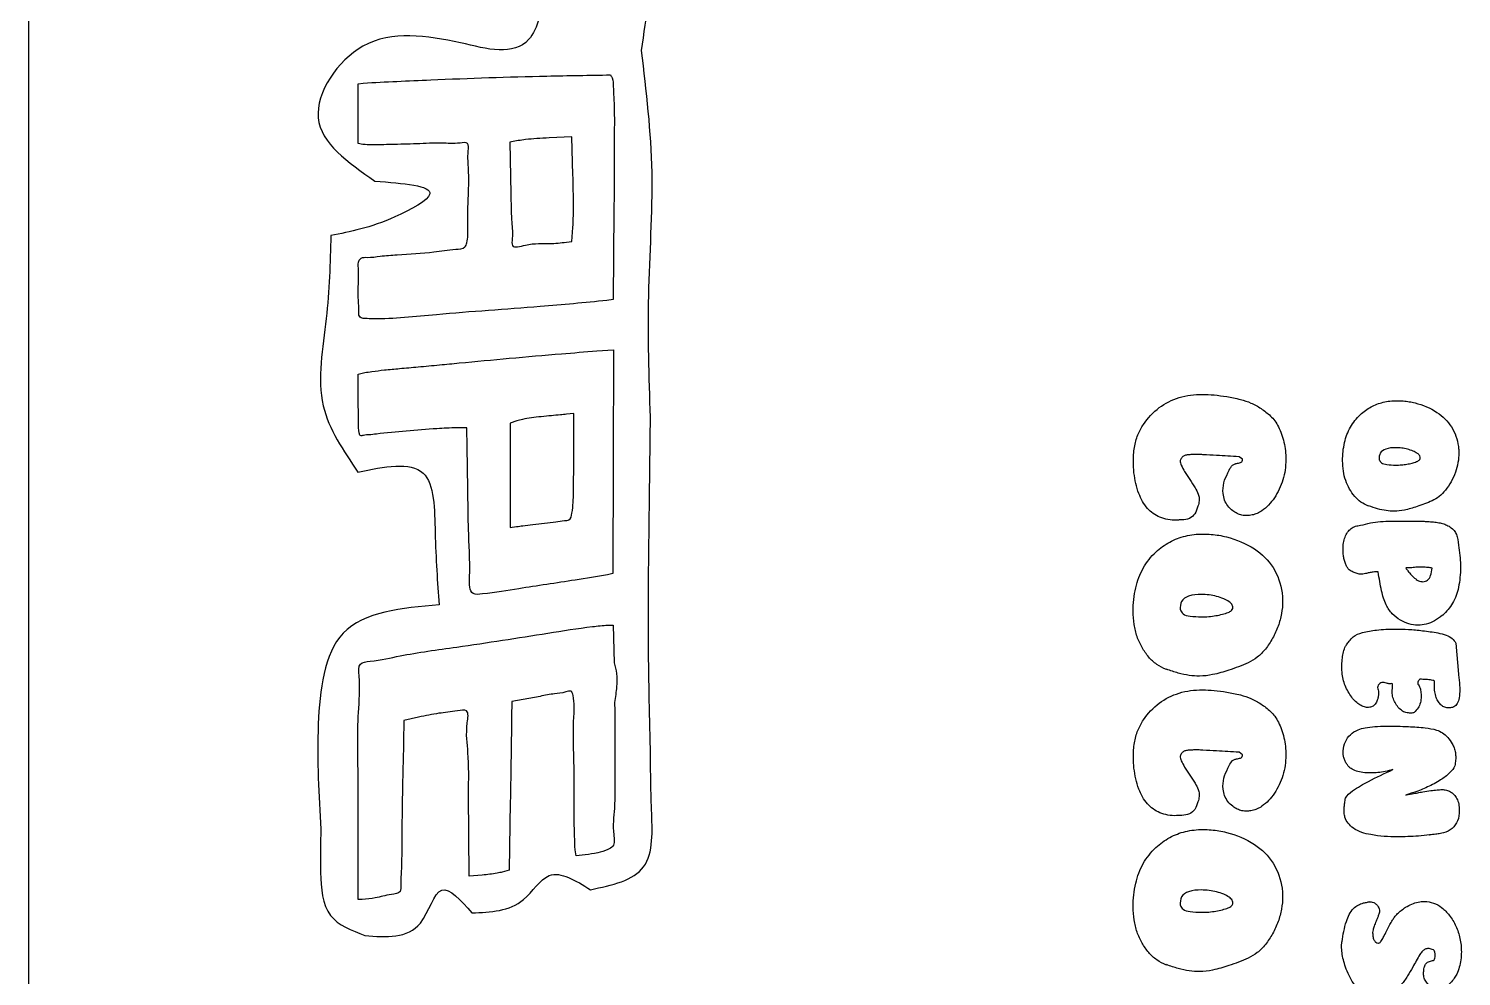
# Model space of a CAD drawing. Extents: x 9 to 137, y 10 to 46.
# Drawn here: x 53.88 to 65.9, y 19.19 to 27.14 of the extents above; entities that cross this region are included whole.
import ezdxf

# ---------------------------------------------------------------- set-up
doc = ezdxf.new("R2010")
doc.units = 0
doc.layers.add('Layer_1', color=7, linetype='CONTINUOUS')

msp = doc.modelspace()

# ---------------------------------------------------------------- linework, layer by layer
at = {"layer": 'Layer_1', "color": 1}
for p, q in [((53.88067, 45.61675), (53.88067, 10.29953)), ((58.76341, 26.75144), (58.7632, 26.75089)), ((56.64678, 26.67524), (56.68808, 26.68324)), ((56.64678, 26.42566), (56.64678, 26.67524)), ((56.64678, 26.17605), (56.64678, 26.42566)), ((58.43712, 26.23206), (58.2485, 26.22306)), ((58.44765, 25.90863), (58.43712, 26.23206)), ((56.68448, 26.16705), (56.64678, 26.17605)), ((57.98908, 26.19986), (57.91728, 26.18586)), ((57.91728, 26.18586), (57.92758, 25.75385)), ((58.7916, 25.60937), (58.7846, 24.86523)), ((58.43765, 25.35464), (58.44765, 25.46989)), ((58.39265, 25.34764), (58.43765, 25.35464)), ((58.7846, 24.86523), (58.7324, 24.85823)), ((58.64774, 24.43458), (58.78903, 24.44353)), ((58.78903, 24.44353), (58.78603, 23.50561)), ((56.64627, 24.24033), (56.70057, 24.25323)), ((56.64627, 23.98244), (56.64627, 24.24033)), ((57.97564, 23.84794), (57.92034, 23.82774)), ((57.92034, 23.82774), (57.92034, 23.39057)), ((58.45572, 23.90974), (58.39422, 23.90374)), ((58.45571, 23.57578), (58.45572, 23.90974)), ((57.55836, 23.79067), (57.47206, 23.79067)), ((57.56036, 23.62843), (57.55836, 23.79067)), ((58.78603, 23.50561), (58.78203, 22.56716)), ((64.065542, 23.526273), (64.036942, 23.546413)), ((65.212429, 23.522274), (65.213665, 23.522274)), ((65.212431, 23.522274), (65.212429, 23.522274)), ((57.92034, 23.39057), (57.92034, 22.95337)), ((65.123429, 23.133772), (65.122193, 23.132205)), ((65.123373, 23.135341), (65.123429, 23.133772)), ((57.92034, 22.95337), (57.97464, 22.96137)), ((63.557071, 23.01674), (63.555481, 23.01674)), ((63.557003, 23.016747), (63.557071, 23.01674)), ((65.311236, 23.006175), (65.575741, 23.006175)), ((58.78203, 22.56716), (58.73863, 22.55716)), ((65.523891, 22.518979), (65.522657, 22.51741)), ((63.542749, 22.262079), (63.542761, 22.262086)), ((63.542761, 22.262086), (63.54435, 22.262086)), ((58.74089, 22.13517), (58.74046, 22.13515)), ((58.74046, 22.13515), (58.78546, 22.13515)), ((58.78546, 22.13515), (58.79446, 21.81839)), ((65.746374, 22.215067), (65.745138, 22.216633)), ((65.746317, 22.216646), (65.746374, 22.215067)), ((65.856376, 21.983613), (65.877397, 21.722)), ((63.428363, 21.762634), (63.426773, 21.76062)), ((63.42842, 21.764639), (63.428363, 21.762634)), ((58.17159, 21.53638), (57.93543, 21.49348)), ((57.93543, 21.49348), (57.93343, 21.36069)), ((65.506683, 21.400844), (65.506591, 21.400843)), ((57.03005, 21.33363), (57.02205, 20.97604)), ((57.15304, 21.36153), (57.03005, 21.33363)), ((64.065542, 21.04679), (64.036942, 21.066931)), ((56.64695, 19.83041), (56.64695, 20.80813)), ((57.57608, 20.02673), (57.57108, 20.71557)), ((57.92203, 20.65222), (57.91303, 20.07653)), ((63.557071, 20.537257), (63.555481, 20.537257)), ((63.557003, 20.537265), (63.557071, 20.537257)), ((65.635135, 20.373215), (65.636371, 20.373215)), ((65.635222, 20.373207), (65.635135, 20.373215)), ((58.47484, 20.19804), (58.46584, 20.24914)), ((58.55084, 20.20604), (58.47484, 20.19804)), ((57.91303, 20.07653), (57.85513, 20.06153)), ((57.68667, 20.03673), (57.57608, 20.02673)), ((56.67945, 19.83041), (56.64695, 19.83041)), ((63.542749, 19.782596), (63.542761, 19.782603)), ((63.542761, 19.782603), (63.54435, 19.782603)), ((64.899656, 19.475143), (64.900892, 19.478272)), ((65.160506, 19.526844), (65.159274, 19.525274)), ((65.159274, 19.525274), (65.159274, 19.523707)), ((63.428363, 19.283151), (63.426773, 19.281137)), ((63.42842, 19.285157), (63.428363, 19.283151))]:
    msp.add_line(p, q, dxfattribs=at)
for points, knots in [([(59.02363, 26.95556), (59.064813, 27.237848), (59.14787, 27.807151), (59.062094, 28.656997), (59.086572, 29.221676), (59.09853, 29.49752)], [0, 0, 0, 0, 0.852578, 1.719436, 2.547303, 2.547303, 2.547303, 2.547303]), ([(57.63354, 27.52762), (57.862994, 27.540122), (58.252194, 27.561327), (58.096064, 26.871788), (57.728036, 26.965115), (57.50486, 27.02171)], [0, 0, 0, 0, 0.532778, 0.903699, 1.475185, 1.475185, 1.475185, 1.475185]), ([(57.50486, 27.02171), (57.218484, 27.076749), (56.684549, 27.179368), (56.104899, 26.334038), (56.558836, 26.01803), (56.78656, 25.8595)], [0, 0, 0, 0, 0.819773, 1.528428, 2.241817, 2.241817, 2.241817, 2.241817]), ([(59.09853, 23.87822), (59.087026, 24.219059), (59.063918, 24.9037), (59.145177, 25.931551), (59.064086, 26.614727), (59.02363, 26.95556)], [0, 0, 0, 0, 1.022786, 2.054461, 3.081587, 3.081587, 3.081587, 3.081587]), ([(56.68808, 26.68324), (56.876806, 26.69242), (57.390284, 26.717395), (58.082153, 26.740483), (58.585329, 26.748576), (58.76341, 26.75144)], [0, 0, 0, 0, 0.566847, 1.542253, 2.076563, 2.076563, 2.076563, 2.076563]), ([(58.7632, 26.75089), (58.768238, 26.742617), (58.786191, 26.713138), (58.785832, 26.630829), (58.795694, 26.493551), (58.794715, 26.278051), (58.794988, 25.975702), (58.792834, 25.742782), (58.7916, 25.60937)], [0, 0, 0, 0, 0.028764, 0.102491, 0.23729, 0.447264, 0.745687, 1.145785, 1.145785, 1.145785, 1.145785]), ([(58.2485, 26.22306), (58.213648, 26.221025), (58.147686, 26.217173), (58.06106, 26.210235), (58.009644, 26.202824), (57.98908, 26.19986)], [0, 0, 0, 0, 0.104744, 0.198239, 0.260558, 0.260558, 0.260558, 0.260558]), ([(58.7324, 24.85823), (58.545951, 24.840192), (58.069527, 24.794099), (57.416265, 24.755302), (56.923956, 24.699511), (56.714787, 24.70616), (56.673674, 24.707975), (56.647303, 24.73063), (56.654268, 24.786163), (56.645315, 24.866325), (56.645519, 24.988916), (56.652345, 25.097874), (56.643033, 25.18468), (56.67694, 25.223332), (56.74383, 25.216551), (56.840324, 25.23374), (57.027745, 25.24427), (57.24412, 25.25726), (57.421127, 25.288333), (57.538528, 25.290094), (57.569956, 25.370834), (57.561762, 25.517294), (57.57026, 25.720327), (57.576397, 25.944306), (57.561392, 26.071118), (57.579043, 26.191958), (57.459522, 26.171072), (57.333519, 26.183687), (57.133758, 26.171422), (56.940187, 26.167692), (56.789016, 26.163325), (56.709695, 26.166151), (56.68448, 26.16705)], [0, 0, 0, 0, 0.561649, 1.435157, 1.969286, 2.034046, 2.069466, 2.088484, 2.130729, 2.220816, 2.339434, 2.49165, 2.558721, 2.583623, 2.634431, 2.742735, 2.885153, 3.194823, 3.379035, 3.458456, 3.497486, 3.619483, 3.899944, 4.112906, 4.267764, 4.33117, 4.394343, 4.547602, 4.758206, 4.972359, 5.134802, 5.210507, 5.210507, 5.210507, 5.210507]), ([(56.78656, 25.8595), (57.024377, 25.841506), (57.438477, 25.810173), (56.846578, 25.485974), (56.580019, 25.435036), (56.41604, 25.4037)], [0, 0, 0, 0, 0.473031, 0.823667, 1.384174, 1.384174, 1.384174, 1.384174]), ([(58.44765, 25.46989), (58.449228, 25.503989), (58.453235, 25.590578), (58.452009, 25.736922), (58.449163, 25.849035), (58.44765, 25.90863)], [0, 0, 0, 0, 0.102394, 0.260009, 0.438863, 0.438863, 0.438863, 0.438863]), ([(57.92758, 25.75385), (57.92797, 25.679442), (57.928641, 25.551714), (57.945152, 25.420538), (57.926305, 25.286816), (58.101505, 25.345125), (58.228254, 25.32929), (58.345578, 25.342386), (58.39265, 25.34764)], [0, 0, 0, 0, 0.218269, 0.374682, 0.435306, 0.543631, 0.750114, 0.888467, 0.888467, 0.888467, 0.888467]), ([(56.41604, 25.4037), (56.410068, 25.173309), (56.397827, 24.70114), (56.255715, 23.986991), (56.521363, 23.598203), (56.64393, 23.41882)], [0, 0, 0, 0, 0.698007, 1.430512, 2.058001, 2.058001, 2.058001, 2.058001]), ([(56.70057, 24.25323), (56.720571, 24.256506), (56.775433, 24.265492), (56.873273, 24.275935), (57.002985, 24.288419), (57.15753, 24.301811), (57.324092, 24.317394), (57.578766, 24.342215), (57.919673, 24.374235), (58.304446, 24.408512), (58.549205, 24.427098), (58.64774, 24.43458)], [0, 0, 0, 0, 0.060795, 0.166756, 0.29506, 0.451769, 0.632109, 0.796931, 1.219408, 1.659336, 1.955791, 1.955791, 1.955791, 1.955791]), ([(63.555481, 23.01674), (63.553486, 23.016744), (63.549017, 23.016752), (63.541603, 23.016673), (63.532969, 23.017052), (63.52444, 23.015596), (63.517022, 23.014938), (63.466043, 23.01303), (63.372573, 23.028419), (63.256374, 23.110679), (63.199274, 23.220346), (63.168994, 23.323597), (63.153512, 23.413577), (63.148171, 23.51499), (63.155583, 23.622227), (63.182785, 23.729082), (63.247028, 23.847648), (63.359113, 23.966048), (63.534309, 24.055533), (63.696689, 24.073553), (63.830943, 24.066505), (63.937105, 24.051606), (64.041019, 24.031652), (64.138961, 24.000691), (64.223845, 23.952552), (64.290672, 23.90142), (64.338998, 23.848439), (64.369472, 23.796919), (64.394651, 23.736327), (64.414744, 23.668971), (64.426817, 23.596606), (64.431057, 23.518324), (64.425495, 23.436074), (64.406949, 23.352425), (64.375525, 23.274419), (64.336498, 23.202497), (64.287, 23.14114), (64.237311, 23.097546), (64.189961, 23.070478), (64.14778, 23.056939), (64.104452, 23.051575), (64.061287, 23.054774), (64.020373, 23.068731), (63.979647, 23.094902), (63.941506, 23.131892), (63.913068, 23.182321), (63.899217, 23.248983), (63.904123, 23.330907), (63.943269, 23.41121), (63.974134, 23.480256), (64.012015, 23.490387), (64.024758, 23.492968), (64.040153, 23.495485), (64.055853, 23.49945), (64.065401, 23.511596), (64.065493, 23.52112), (64.065542, 23.526273)], [0, 0, 0, 0, 0.005987, 0.013405, 0.022255, 0.031819, 0.039262, 0.044591, 0.184873, 0.313523, 0.456916, 0.545932, 0.636527, 0.729979, 0.85006, 0.957833, 1.057841, 1.251817, 1.437155, 1.636038, 1.733611, 1.840477, 1.95727, 2.050931, 2.147044, 2.248503, 2.302133, 2.361113, 2.427007, 2.498641, 2.571496, 2.646568, 2.733387, 2.818013, 2.902416, 2.984954, 3.062572, 3.137744, 3.181823, 3.225265, 3.26973, 3.312077, 3.354011, 3.397941, 3.456392, 3.511761, 3.568654, 3.659266, 3.748947, 3.846206, 3.852832, 3.865822, 3.885195, 3.90006, 3.912887, 3.928003, 3.928003, 3.928003, 3.928003]), ([(57.47206, 23.79067), (57.416732, 23.78815), (57.275468, 23.781714), (57.050535, 23.761691), (56.862815, 23.746337), (56.741476, 23.729949), (56.699572, 23.730326), (56.661478, 23.718095), (56.646755, 23.768846), (56.648982, 23.849118), (56.647349, 23.92938), (56.64627, 23.98244)], [0, 0, 0, 0, 0.166205, 0.424361, 0.675554, 0.736558, 0.784853, 0.810025, 0.835035, 0.914922, 1.07075, 1.07075, 1.07075, 1.07075]), ([(65.122193, 23.132205), (65.100856, 23.142575), (65.05803, 23.16339), (65.004375, 23.213834), (64.961501, 23.275996), (64.929052, 23.34791), (64.909686, 23.428112), (64.902767, 23.535582), (64.914959, 23.662476), (64.964541, 23.79758), (65.04525, 23.898877), (65.141376, 23.969105), (65.247183, 24.009544), (65.340408, 24.01895), (65.413814, 24.015947), (65.465158, 24.009899), (65.563062, 23.988138), (65.696221, 23.935441), (65.83133, 23.804905), (65.871134, 23.685558), (65.879598, 23.616256), (65.880791, 23.598473), (65.881621, 23.558729), (65.876153, 23.496837), (65.85385, 23.414724), (65.817643, 23.337146), (65.772762, 23.267765), (65.719218, 23.211867), (65.637453, 23.165451), (65.53841, 23.130622), (65.432614, 23.098668), (65.344931, 23.087202), (65.269376, 23.093882), (65.197142, 23.109122), (65.14874, 23.126325), (65.123373, 23.135341)], [0, 0, 0, 0, 0.07083, 0.142168, 0.217823, 0.296303, 0.377495, 0.463896, 0.618473, 0.756603, 0.889496, 1.000744, 1.110169, 1.225177, 1.27905, 1.330519, 1.379973, 1.579928, 1.751611, 1.926193, 1.943372, 1.961169, 1.979623, 2.062622, 2.146454, 2.233614, 2.318392, 2.393637, 2.463077, 2.598113, 2.707961, 2.794346, 2.86128, 2.93455, 3.015233, 3.015233, 3.015233, 3.015233]), ([(58.39422, 23.90374), (58.377046, 23.902117), (58.334506, 23.898096), (58.263912, 23.890881), (58.182414, 23.883472), (58.101559, 23.873671), (58.03228, 23.863079), (57.991816, 23.852264), (57.97564, 23.84794)], [0, 0, 0, 0, 0.051751, 0.128189, 0.212889, 0.297213, 0.37259, 0.422796, 0.422796, 0.422796, 0.422796]), ([(59.09753, 21.09597), (59.090111, 21.406001), (59.075365, 22.022153), (59.086897, 22.949691), (59.094631, 23.567031), (59.09853, 23.87822)], [0, 0, 0, 0, 0.930279, 1.848826, 2.78249, 2.78249, 2.78249, 2.78249]), ([(58.73863, 22.55716), (58.648217, 22.542126), (58.401292, 22.501067), (58.04059, 22.448542), (57.779374, 22.404642), (57.575847, 22.383166), (57.58749, 22.657401), (57.56911, 22.890683), (57.567164, 23.215168), (57.562756, 23.442976), (57.561024, 23.577035), (57.56036, 23.62843)], [0, 0, 0, 0, 0.276096, 0.754043, 1.061962, 1.141103, 1.277847, 1.683882, 1.971632, 2.219334, 2.373338, 2.373338, 2.373338, 2.373338]), ([(57.97464, 22.96137), (57.992014, 22.963583), (58.037514, 22.969379), (58.115978, 22.978713), (58.208112, 22.989935), (58.298333, 22.998979), (58.363282, 23.012081), (58.427444, 23.011512), (58.449641, 23.11932), (58.453191, 23.292411), (58.454715, 23.463836), (58.45571, 23.57578)], [0, 0, 0, 0, 0.052549, 0.13762, 0.23684, 0.33198, 0.406221, 0.44333, 0.504555, 0.67913, 1.007686, 1.007686, 1.007686, 1.007686]), ([(64.036942, 23.546413), (63.974268, 23.550275), (63.873285, 23.556496), (63.758341, 23.56241), (63.695928, 23.567071), (63.661699, 23.566235), (63.63146, 23.564749), (63.60252, 23.563416), (63.574733, 23.557652), (63.554107, 23.539638), (63.536711, 23.511023), (63.555489, 23.468537), (63.581279, 23.416296), (63.624291, 23.355011), (63.66488, 23.293656), (63.693199, 23.24172), (63.704778, 23.203273), (63.702186, 23.175998), (63.698701, 23.153707), (63.687727, 23.116944), (63.672305, 23.067717), (63.620626, 23.022506), (63.5788, 23.01872), (63.557003, 23.016747)], [0, 0, 0, 0, 0.188362, 0.303495, 0.345398, 0.375942, 0.406166, 0.436097, 0.463361, 0.488733, 0.516916, 0.556393, 0.61591, 0.696908, 0.778376, 0.837055, 0.874366, 0.896107, 0.918571, 0.94201, 1.01127, 1.070353, 1.134651, 1.134651, 1.134651, 1.134651]), ([(65.213665, 23.522274), (65.218884, 23.512881), (65.232214, 23.488887), (65.287297, 23.479609), (65.34229, 23.475833), (65.399068, 23.478043), (65.445299, 23.483679), (65.487412, 23.492876), (65.521465, 23.503863), (65.54613, 23.514692), (65.55928, 23.533153), (65.553951, 23.557585), (65.530263, 23.578569), (65.494805, 23.596239), (65.450566, 23.611203), (65.401075, 23.620672), (65.339475, 23.623703), (65.275887, 23.620475), (65.213285, 23.582569), (65.212716, 23.542361), (65.212431, 23.522274)], [0, 0, 0, 0, 0.030993, 0.079166, 0.152815, 0.201746, 0.248245, 0.29268, 0.33056, 0.356095, 0.371827, 0.394354, 0.423116, 0.464243, 0.512844, 0.562766, 0.61491, 0.697379, 0.75402, 0.810565, 0.810565, 0.810565, 0.810565]), ([(56.64393, 23.41882), (56.864402, 23.463877), (57.289688, 23.550791), (57.284718, 22.843498), (57.311138, 22.49484), (57.32555, 22.30466)], [0, 0, 0, 0, 0.546343, 1.053887, 1.662968, 1.662968, 1.662968, 1.662968]), ([(65.204999, 22.580073), (65.198724, 22.580459), (65.184045, 22.581362), (65.158823, 22.57856), (65.129289, 22.574284), (65.101496, 22.567474), (65.080512, 22.563201), (65.059867, 22.559924), (65.03472, 22.564242), (65.002431, 22.575033), (64.973985, 22.58848), (64.951822, 22.607174), (64.937768, 22.630264), (64.926001, 22.659139), (64.916358, 22.69262), (64.910706, 22.729453), (64.908677, 22.773826), (64.911817, 22.822736), (64.924407, 22.872348), (64.945251, 22.914164), (64.975939, 22.945169), (65.013808, 22.966224), (65.070566, 22.972084), (65.138475, 22.994413), (65.224277, 23.004508), (65.282024, 23.005615), (65.311236, 23.006175)], [0, 0, 0, 0, 0.018831, 0.044052, 0.075878, 0.108357, 0.129783, 0.140182, 0.170865, 0.204655, 0.24266, 0.264358, 0.290605, 0.322724, 0.357841, 0.394849, 0.434234, 0.490964, 0.541178, 0.586982, 0.629252, 0.670335, 0.714022, 0.798511, 0.884157, 0.971831, 0.971831, 0.971831, 0.971831]), ([(65.575741, 23.006175), (65.580787, 23.005963), (65.596011, 23.005326), (65.626485, 23.002921), (65.66739, 23.000383), (65.711955, 22.994813), (65.753118, 22.98445), (65.792044, 22.968865), (65.826867, 22.946107), (65.854529, 22.913522), (65.872302, 22.857882), (65.881813, 22.78582), (65.892473, 22.700674), (65.896855, 22.589369), (65.885898, 22.459216), (65.839585, 22.315277), (65.776394, 22.248453), (65.746317, 22.216646)], [0, 0, 0, 0, 0.01515, 0.045711, 0.091687, 0.138115, 0.180218, 0.21868, 0.263439, 0.303864, 0.343987, 0.43638, 0.522022, 0.601282, 0.770057, 0.913075, 1.042985, 1.042985, 1.042985, 1.042985]), ([(63.426773, 21.76062), (63.399342, 21.773951), (63.344284, 21.800709), (63.275307, 21.865559), (63.2202, 21.945477), (63.178484, 22.037927), (63.153589, 22.141033), (63.144695, 22.279194), (63.160368, 22.442325), (63.224107, 22.616013), (63.32786, 22.74624), (63.451439, 22.836523), (63.587462, 22.888511), (63.70731, 22.900604), (63.801679, 22.896742), (63.867688, 22.888965), (63.993556, 22.860979), (64.164715, 22.793235), (64.338531, 22.625434), (64.389391, 22.471962), (64.400558, 22.382902), (64.402127, 22.360039), (64.403211, 22.308944), (64.396167, 22.229376), (64.367502, 22.123813), (64.320954, 22.024081), (64.263258, 21.934886), (64.194425, 21.863024), (64.089311, 21.803351), (63.961983, 21.758576), (63.825974, 21.717496), (63.71325, 21.702755), (63.616117, 21.711343), (63.523255, 21.730934), (63.46103, 21.753049), (63.42842, 21.764639)], [0, 0, 0, 0, 0.091061, 0.18277, 0.280025, 0.380918, 0.485296, 0.596372, 0.795092, 0.972668, 1.14351, 1.286531, 1.427205, 1.575056, 1.644313, 1.710483, 1.774067, 2.031127, 2.25184, 2.476279, 2.498371, 2.521252, 2.544977, 2.651679, 2.759452, 2.871502, 2.980491, 3.077223, 3.166492, 3.340092, 3.48131, 3.592365, 3.678417, 3.772612, 3.876332, 3.876332, 3.876332, 3.876332]), ([(65.656148, 22.612972), (65.645537, 22.614494), (65.626182, 22.61727), (65.599799, 22.62004), (65.57622, 22.621021), (65.555171, 22.620659), (65.536156, 22.62027), (65.517865, 22.61915), (65.495511, 22.617058), (65.473724, 22.611959), (65.427921, 22.619486), (65.446391, 22.599906), (65.454513, 22.588571), (65.46906, 22.571709), (65.484986, 22.551966), (65.504247, 22.53261), (65.517769, 22.523228), (65.523891, 22.518979)], [0, 0, 0, 0, 0.032158, 0.058656, 0.079549, 0.102897, 0.121855, 0.136435, 0.158386, 0.186112, 0.219614, 0.23235, 0.247648, 0.265522, 0.297517, 0.324504, 0.346835, 0.346835, 0.346835, 0.346835]), ([(65.522657, 22.51741), (65.529037, 22.513686), (65.541175, 22.506601), (65.560522, 22.500201), (65.586953, 22.496806), (65.623794, 22.507762), (65.650292, 22.554832), (65.653987, 22.591519), (65.656148, 22.612972)], [0, 0, 0, 0, 0.022119, 0.042079, 0.060599, 0.10188, 0.147768, 0.21239, 0.21239, 0.21239, 0.21239]), ([(65.745138, 22.216633), (65.723082, 22.200193), (65.681039, 22.168855), (65.609719, 22.140205), (65.535953, 22.130233), (65.460449, 22.140812), (65.387126, 22.175049), (65.317797, 22.226259), (65.262485, 22.311794), (65.226716, 22.432628), (65.212861, 22.526691), (65.204999, 22.580073)], [0, 0, 0, 0, 0.082262, 0.156806, 0.227728, 0.303456, 0.381902, 0.468484, 0.558429, 0.681773, 0.843632, 0.843632, 0.843632, 0.843632]), ([(63.54435, 22.262086), (63.551055, 22.25001), (63.568185, 22.219161), (63.639008, 22.20724), (63.709707, 22.202384), (63.782704, 22.205225), (63.842138, 22.212469), (63.896278, 22.224285), (63.940055, 22.238408), (63.971761, 22.252331), (63.988665, 22.276064), (63.981834, 22.307478), (63.951365, 22.334457), (63.905774, 22.357165), (63.848898, 22.376408), (63.785275, 22.388579), (63.706081, 22.392475), (63.624332, 22.388326), (63.543848, 22.339594), (63.543115, 22.287903), (63.542749, 22.262079)], [0, 0, 0, 0, 0.039836, 0.101769, 0.196466, 0.259366, 0.319144, 0.376274, 0.424963, 0.457789, 0.478018, 0.506978, 0.543956, 0.596845, 0.659322, 0.7235, 0.790538, 0.896561, 0.96938, 1.042075, 1.042075, 1.042075, 1.042075]), ([(57.32555, 22.30466), (57.009111, 22.27652), (56.395666, 22.221969), (56.282969, 21.24328), (56.315945, 20.706573), (56.33336, 20.42313)], [0, 0, 0, 0, 0.840186, 1.628776, 2.511331, 2.511331, 2.511331, 2.511331]), ([(56.64695, 20.80813), (56.642536, 21.011032), (56.635832, 21.319276), (56.666274, 21.621719), (56.642203, 21.821045), (56.815545, 21.836101), (57.060982, 21.893481), (57.574466, 21.96272), (58.106229, 22.045366), (58.529172, 22.113997), (58.697736, 22.130854), (58.74089, 22.13517)], [0, 0, 0, 0, 0.593318, 0.901356, 0.999566, 1.083912, 1.338818, 1.819965, 2.593911, 2.972045, 3.102163, 3.102163, 3.102163, 3.102163]), ([(65.506591, 21.400843), (65.502457, 21.399624), (65.494203, 21.397191), (65.481267, 21.395652), (65.458646, 21.396331), (65.425582, 21.40075), (65.386912, 21.42574), (65.357506, 21.462287), (65.333962, 21.503888), (65.322342, 21.549079), (65.319558, 21.583435), (65.325038, 21.607616), (65.323398, 21.621825), (65.32944, 21.646573), (65.302757, 21.639561), (65.278821, 21.646294), (65.251291, 21.655214), (65.225715, 21.650839), (65.210334, 21.638441), (65.193183, 21.615061), (65.209188, 21.581668), (65.206922, 21.546456), (65.200376, 21.511856), (65.186911, 21.480049), (65.163759, 21.453438), (65.1317, 21.44234), (65.096249, 21.443826), (65.058679, 21.458049), (65.022362, 21.48377), (64.988383, 21.519349), (64.957869, 21.563343), (64.932292, 21.612605), (64.912684, 21.66675), (64.901908, 21.725432), (64.89874, 21.785328), (64.90133, 21.84346), (64.910473, 21.89635), (64.920951, 21.939061), (64.939577, 21.972924), (64.964019, 22.001732), (65.000209, 22.047334), (65.083237, 22.077701), (65.202434, 22.097331), (65.332653, 22.102414), (65.461919, 22.099412), (65.580646, 22.087344), (65.68663, 22.073584), (65.77033, 22.053751), (65.825194, 22.026478), (65.846505, 21.997181), (65.856376, 21.983613)], [0, 0, 0, 0, 0.012915, 0.025784, 0.038845, 0.080856, 0.123852, 0.173088, 0.220613, 0.266075, 0.312043, 0.322981, 0.338652, 0.359209, 0.3746, 0.401221, 0.439313, 0.457803, 0.476247, 0.497859, 0.538512, 0.573498, 0.603861, 0.643687, 0.676047, 0.706261, 0.741979, 0.780513, 0.825137, 0.874405, 0.927396, 0.985246, 1.040492, 1.099511, 1.163499, 1.220141, 1.273587, 1.324579, 1.350965, 1.388624, 1.438065, 1.522793, 1.643055, 1.802977, 1.911789, 2.030951, 2.160883, 2.231722, 2.289355, 2.339078, 2.339078, 2.339078, 2.339078]), ([(58.79446, 21.81839), (58.801574, 21.788556), (58.817283, 21.722672), (58.815596, 21.609638), (58.803868, 21.529083), (58.79746, 21.48507)], [0, 0, 0, 0, 0.091729, 0.202569, 0.336065, 0.336065, 0.336065, 0.336065]), ([(65.877397, 21.722), (65.879633, 21.707283), (65.884022, 21.678398), (65.887678, 21.635505), (65.889358, 21.583832), (65.886236, 21.529743), (65.873051, 21.477414), (65.84777, 21.451351), (65.826568, 21.443833), (65.811595, 21.440643), (65.789986, 21.439265), (65.762023, 21.443464), (65.731535, 21.461618), (65.707009, 21.490649), (65.688567, 21.529163), (65.678043, 21.576756), (65.675498, 21.61549), (65.676307, 21.642567), (65.675776, 21.653565), (65.679946, 21.667698), (65.659422, 21.67034), (65.641844, 21.675532), (65.616045, 21.676401), (65.591555, 21.678715), (65.57181, 21.67874), (65.557883, 21.682827), (65.547179, 21.6756), (65.540137, 21.663864), (65.531752, 21.641425), (65.556938, 21.615652), (65.561925, 21.575923), (65.566513, 21.531655), (65.560793, 21.483912), (65.541071, 21.437087), (65.518283, 21.41307), (65.506683, 21.400844)], [0, 0, 0, 0, 0.044646, 0.087627, 0.129072, 0.199596, 0.250253, 0.287416, 0.302106, 0.317265, 0.333231, 0.366928, 0.400257, 0.43731, 0.479384, 0.52717, 0.582471, 0.596046, 0.607541, 0.616968, 0.63306, 0.65327, 0.678086, 0.707812, 0.727647, 0.737604, 0.749297, 0.762537, 0.779381, 0.815873, 0.855152, 0.898609, 0.949325, 0.99775, 1.047961, 1.047961, 1.047961, 1.047961]), ([(58.46584, 20.24914), (58.46417, 20.286931), (58.458852, 20.407312), (58.457475, 20.637976), (58.459487, 20.970665), (58.445341, 21.29279), (58.464995, 21.490664), (58.43603, 21.590969), (58.366736, 21.563132), (58.28595, 21.559691), (58.212964, 21.544814), (58.17159, 21.53638)], [0, 0, 0, 0, 0.113502, 0.361558, 0.690525, 1.119693, 1.295884, 1.333695, 1.378755, 1.473547, 1.597608, 1.597608, 1.597608, 1.597608]), ([(63.555481, 20.537257), (63.553486, 20.537261), (63.549017, 20.537269), (63.541603, 20.537191), (63.532969, 20.53757), (63.52444, 20.536114), (63.517022, 20.535456), (63.466043, 20.533547), (63.372573, 20.548937), (63.256374, 20.631197), (63.199274, 20.740863), (63.168994, 20.844115), (63.153512, 20.934095), (63.148171, 21.035508), (63.155583, 21.142744), (63.182785, 21.2496), (63.247028, 21.368166), (63.359113, 21.486566), (63.534309, 21.576051), (63.696689, 21.594071), (63.830943, 21.587022), (63.937105, 21.572123), (64.041019, 21.55217), (64.138961, 21.521209), (64.223845, 21.473069), (64.290672, 21.421938), (64.338998, 21.368957), (64.369472, 21.317437), (64.394651, 21.256844), (64.414744, 21.189489), (64.426817, 21.117124), (64.431057, 21.038842), (64.425495, 20.956591), (64.406949, 20.872942), (64.375525, 20.794936), (64.336498, 20.723015), (64.287, 20.661658), (64.237311, 20.618064), (64.189961, 20.590996), (64.14778, 20.577457), (64.104452, 20.572093), (64.061287, 20.575292), (64.020373, 20.589248), (63.979647, 20.61542), (63.941506, 20.65241), (63.913068, 20.702839), (63.899217, 20.7695), (63.904123, 20.851425), (63.943269, 20.931728), (63.974134, 21.000774), (64.012015, 21.010905), (64.024758, 21.013486), (64.040153, 21.016003), (64.055853, 21.019967), (64.065401, 21.032114), (64.065493, 21.041638), (64.065542, 21.04679)], [0, 0, 0, 0, 0.005987, 0.013405, 0.022255, 0.031819, 0.039262, 0.044591, 0.184873, 0.313523, 0.456916, 0.545932, 0.636527, 0.729979, 0.85006, 0.957833, 1.057841, 1.251817, 1.437155, 1.636038, 1.733611, 1.840478, 1.95727, 2.050931, 2.147045, 2.248503, 2.302133, 2.361114, 2.427007, 2.498641, 2.571496, 2.646569, 2.733387, 2.818013, 2.902416, 2.984954, 3.062572, 3.137744, 3.181823, 3.225265, 3.26973, 3.312077, 3.354011, 3.397941, 3.456391, 3.511761, 3.568654, 3.659266, 3.748947, 3.846206, 3.852832, 3.865822, 3.885195, 3.90006, 3.912887, 3.928003, 3.928003, 3.928003, 3.928003]), ([(57.57108, 20.71557), (57.573344, 20.835557), (57.577239, 21.042035), (57.544002, 21.242356), (57.581722, 21.43367), (57.441825, 21.406314), (57.321103, 21.397351), (57.210852, 21.373852), (57.15304, 21.36153)], [0, 0, 0, 0, 0.348263, 0.599304, 0.698939, 0.775143, 0.932222, 1.105391, 1.105391, 1.105391, 1.105391]), ([(58.79746, 21.48507), (58.798103, 21.421889), (58.799406, 21.293829), (58.800928, 21.096361), (58.798125, 20.864351), (58.803517, 20.617222), (58.777108, 20.425847), (58.804268, 20.283351), (58.728012, 20.242968), (58.651125, 20.221378), (58.586105, 20.211433), (58.55084, 20.20604)], [0, 0, 0, 0, 0.189597, 0.384294, 0.591703, 0.888895, 1.109706, 1.206525, 1.256185, 1.345882, 1.452185, 1.452185, 1.452185, 1.452185]), ([(57.93343, 21.36069), (57.932704, 21.312084), (57.93071, 21.178636), (57.9269, 20.94248), (57.923753, 20.75493), (57.92203, 20.65222)], [0, 0, 0, 0, 0.145834, 0.400388, 0.708562, 0.708562, 0.708562, 0.708562]), ([(65.327439, 20.921503), (65.306475, 20.91586), (65.265114, 20.904725), (65.20211, 20.895514), (65.139026, 20.892182), (65.078269, 20.895473), (65.022989, 20.907805), (64.983037, 20.924866), (64.956732, 20.945554), (64.940407, 20.96727), (64.926317, 20.993202), (64.91585, 21.021568), (64.910115, 21.050189), (64.910724, 21.095573), (64.923465, 21.155315), (64.968231, 21.219617), (65.03053, 21.256518), (65.10146, 21.275297), (65.181256, 21.284916), (65.302389, 21.287618), (65.443883, 21.285042), (65.584095, 21.274826), (65.681423, 21.2612), (65.746052, 21.231723), (65.790928, 21.191535), (65.822833, 21.147329), (65.84333, 21.103703), (65.853211, 21.064376), (65.855819, 21.029522), (65.854661, 21.000252), (65.851517, 20.977299), (65.844757, 20.937351), (65.799883, 20.88601), (65.721658, 20.826977), (65.639562, 20.784556), (65.559711, 20.750459), (65.512519, 20.731444), (65.40135, 20.700067), (65.493203, 20.719712), (65.533301, 20.726639), (65.587639, 20.736719), (65.641051, 20.74527), (65.694406, 20.751728), (65.738335, 20.755014), (65.776752, 20.751299), (65.811511, 20.737198), (65.842209, 20.712722), (65.867089, 20.677549), (65.882208, 20.63129), (65.887175, 20.567963), (65.878108, 20.493083), (65.828726, 20.421396), (65.770133, 20.393595), (65.72163, 20.384022), (65.682811, 20.378528), (65.652533, 20.375143), (65.635222, 20.373207)], [0, 0, 0, 0, 0.065087, 0.128413, 0.190568, 0.254431, 0.31024, 0.359888, 0.383178, 0.409785, 0.440728, 0.471493, 0.500191, 0.527692, 0.607268, 0.67947, 0.756067, 0.818954, 0.898744, 0.996584, 1.182294, 1.322803, 1.419041, 1.4748, 1.53308, 1.597667, 1.637128, 1.677014, 1.718572, 1.741568, 1.764726, 1.788202, 1.861877, 1.958588, 2.083335, 2.142454, 2.207044, 2.277261, 2.330381, 2.378987, 2.423079, 2.489957, 2.543474, 2.58377, 2.622075, 2.6581, 2.69465, 2.738451, 2.78538, 2.838712, 2.928542, 3.005823, 3.089049, 3.115153, 3.154301, 3.206565, 3.206565, 3.206565, 3.206565]), ([(58.59472, 19.9136), (58.775571, 19.952288), (59.135695, 20.029325), (59.101868, 20.612939), (59.099005, 20.931695), (59.09753, 21.09597)], [0, 0, 0, 0, 0.486059, 0.967873, 1.480238, 1.480238, 1.480238, 1.480238]), ([(64.036942, 21.066931), (63.974268, 21.070792), (63.873285, 21.077014), (63.758341, 21.082927), (63.695928, 21.087589), (63.661699, 21.086752), (63.63146, 21.085267), (63.60252, 21.083934), (63.574733, 21.07817), (63.554107, 21.060156), (63.536711, 21.03154), (63.555489, 20.989055), (63.581279, 20.936813), (63.624291, 20.875529), (63.66488, 20.814174), (63.693199, 20.762238), (63.704778, 20.723791), (63.702186, 20.696516), (63.698701, 20.674224), (63.687727, 20.637462), (63.672305, 20.588235), (63.620626, 20.543024), (63.5788, 20.539238), (63.557003, 20.537265)], [0, 0, 0, 0, 0.188362, 0.303495, 0.345398, 0.375942, 0.406166, 0.436097, 0.463361, 0.488733, 0.516916, 0.556393, 0.61591, 0.696908, 0.778376, 0.837055, 0.874366, 0.896107, 0.918571, 0.94201, 1.01127, 1.070353, 1.134651, 1.134651, 1.134651, 1.134651]), ([(57.02205, 20.97604), (57.020313, 20.899956), (57.016637, 20.738994), (57.013219, 20.502216), (57.009783, 20.283709), (57.011721, 20.100791), (56.999626, 19.986463), (57.00829, 19.882737), (56.895023, 19.87363), (56.800602, 19.842728), (56.716638, 19.834191), (56.67945, 19.83041)], [0, 0, 0, 0, 0.22839, 0.483176, 0.709098, 0.888221, 1.020467, 1.077504, 1.154325, 1.292908, 1.403085, 1.403085, 1.403085, 1.403085]), ([(65.636371, 20.373215), (65.605122, 20.370083), (65.543894, 20.363947), (65.453599, 20.358825), (65.319955, 20.355887), (65.164562, 20.36511), (65.001339, 20.410238), (64.932353, 20.490185), (64.921217, 20.540037), (64.918816, 20.559447), (64.918004, 20.582546), (64.919347, 20.610636), (64.924525, 20.644182), (64.92835, 20.699248), (65.011117, 20.75976), (65.140827, 20.836779), (65.257793, 20.889883), (65.327439, 20.921503)], [0, 0, 0, 0, 0.094205, 0.184585, 0.271257, 0.495034, 0.651619, 0.766922, 0.784968, 0.804443, 0.825519, 0.854272, 0.888462, 0.928221, 1.013725, 1.168235, 1.395643, 1.395643, 1.395643, 1.395643]), ([(56.33336, 20.42313), (56.329705, 20.304545), (56.322344, 20.065713), (56.353749, 19.663401), (56.590256, 19.5723), (56.70233, 19.52913)], [0, 0, 0, 0, 0.365133, 0.735384, 1.068862, 1.068862, 1.068862, 1.068862]), ([(63.426773, 19.281137), (63.399342, 19.294469), (63.344284, 19.321227), (63.275307, 19.386076), (63.2202, 19.465995), (63.178484, 19.558444), (63.153589, 19.66155), (63.144695, 19.799711), (63.160368, 19.962843), (63.224107, 20.13653), (63.32786, 20.266757), (63.451439, 20.357041), (63.587462, 20.409028), (63.70731, 20.421122), (63.801679, 20.41726), (63.867688, 20.409482), (63.993556, 20.381497), (64.164715, 20.313752), (64.338531, 20.145951), (64.389391, 19.992479), (64.400558, 19.90342), (64.402127, 19.880556), (64.403211, 19.829461), (64.396167, 19.749894), (64.367502, 19.644331), (64.320954, 19.544599), (64.263258, 19.455403), (64.194425, 19.383542), (64.089311, 19.323868), (63.961983, 19.279093), (63.825974, 19.238014), (63.71325, 19.223273), (63.616117, 19.23186), (63.523255, 19.251452), (63.46103, 19.273567), (63.42842, 19.285157)], [0, 0, 0, 0, 0.091061, 0.18277, 0.280025, 0.380918, 0.485296, 0.596371, 0.795092, 0.972668, 1.14351, 1.286531, 1.427205, 1.575056, 1.644313, 1.710483, 1.774067, 2.031127, 2.25184, 2.476279, 2.498371, 2.521252, 2.544977, 2.651679, 2.759452, 2.871502, 2.980491, 3.077223, 3.166492, 3.340092, 3.48131, 3.592365, 3.678417, 3.772612, 3.876332, 3.876332, 3.876332, 3.876332]), ([(57.59943, 19.71878), (57.757167, 19.725673), (58.0186, 19.737096), (58.245252, 20.132087), (58.470109, 19.991507), (58.59472, 19.9136)], [0, 0, 0, 0, 0.447751, 0.7421, 1.107995, 1.107995, 1.107995, 1.107995]), ([(57.85513, 20.06153), (57.840394, 20.05846), (57.80569, 20.05123), (57.749424, 20.043224), (57.707905, 20.038927), (57.68667, 20.03673)], [0, 0, 0, 0, 0.045149, 0.106329, 0.170375, 0.170375, 0.170375, 0.170375]), ([(56.70233, 19.52913), (56.881715, 19.515367), (57.185549, 19.492055), (57.316237, 20.04473), (57.506384, 19.825875), (57.59943, 19.71878)], [0, 0, 0, 0, 0.476708, 0.807429, 1.12434, 1.12434, 1.12434, 1.12434]), ([(63.54435, 19.782603), (63.551055, 19.770528), (63.568185, 19.739679), (63.639008, 19.727758), (63.709707, 19.722902), (63.782704, 19.725743), (63.842138, 19.732987), (63.896278, 19.744802), (63.940055, 19.758925), (63.971761, 19.772848), (63.988665, 19.796582), (63.981834, 19.827996), (63.951365, 19.854974), (63.905774, 19.877682), (63.848898, 19.896925), (63.785275, 19.909097), (63.706081, 19.912993), (63.624332, 19.908843), (63.543848, 19.860112), (63.543115, 19.80842), (63.542749, 19.782596)], [0, 0, 0, 0, 0.039836, 0.101769, 0.196466, 0.259366, 0.319144, 0.376274, 0.424963, 0.457789, 0.478018, 0.506978, 0.543956, 0.596845, 0.659322, 0.7235, 0.790538, 0.896561, 0.96938, 1.042075, 1.042075, 1.042075, 1.042075]), ([(64.900892, 19.478272), (64.910209, 19.535219), (64.926151, 19.632658), (64.981895, 19.756787), (65.055141, 19.798663), (65.098039, 19.806047), (65.112365, 19.808942), (65.1242, 19.812095), (65.128658, 19.812505), (65.135625, 19.813271), (65.123931, 19.814523), (65.161744, 19.811351), (65.172821, 19.80314), (65.192403, 19.788999), (65.205523, 19.772019), (65.214102, 19.752602), (65.217504, 19.733465), (65.211763, 19.712068), (65.201501, 19.684554), (65.186054, 19.648809), (65.17142, 19.611363), (65.16142, 19.579553), (65.157609, 19.558429), (65.15824, 19.545275), (65.159069, 19.536388), (65.160009, 19.530146), (65.160506, 19.526844)], [0, 0, 0, 0, 0.173684, 0.297184, 0.391903, 0.411503, 0.426661, 0.437382, 0.4444, 0.447339, 0.448531, 0.469994, 0.491082, 0.513401, 0.535574, 0.5561, 0.576477, 0.592316, 0.621705, 0.664834, 0.709006, 0.742238, 0.764914, 0.772756, 0.781672, 0.791688, 0.791688, 0.791688, 0.791688]), ([(65.159274, 19.523707), (65.161841, 19.512943), (65.166302, 19.494242), (65.181519, 19.471941), (65.199496, 19.464461), (65.212347, 19.466902), (65.220439, 19.472067), (65.229482, 19.481895), (65.241312, 19.501349), (65.258737, 19.534414), (65.279369, 19.576889), (65.301366, 19.619804), (65.321412, 19.654929), (65.341759, 19.685998), (65.366827, 19.714144), (65.398472, 19.741854), (65.438176, 19.769887), (65.485302, 19.794651), (65.538938, 19.811316), (65.600478, 19.817911), (65.670557, 19.806276), (65.74264, 19.764319), (65.806854, 19.696869), (65.861087, 19.609627), (65.895325, 19.50435), (65.904227, 19.40787), (65.899583, 19.326353), (65.886553, 19.263644), (65.86832, 19.211019), (65.842288, 19.167776), (65.810872, 19.131007), (65.780985, 19.100623), (65.754293, 19.080365), (65.735473, 19.07109), (65.715325, 19.066369), (65.692275, 19.070756), (65.666762, 19.084346), (65.650414, 19.097884), (65.641289, 19.105441)], [0, 0, 0, 0, 0.033028, 0.057385, 0.07838, 0.086626, 0.095759, 0.106649, 0.126444, 0.163809, 0.218848, 0.268064, 0.308456, 0.340147, 0.37929, 0.42108, 0.466102, 0.524852, 0.580018, 0.633577, 0.709392, 0.788664, 0.879261, 0.986446, 1.094224, 1.208269, 1.27507, 1.338509, 1.399931, 1.441112, 1.489114, 1.544727, 1.568679, 1.589234, 1.607323, 1.629705, 1.657791, 1.693271, 1.693271, 1.693271, 1.693271]), ([(65.640052, 19.103874), (65.629133, 19.114676), (65.608793, 19.134795), (65.588973, 19.171132), (65.583676, 19.201364), (65.585038, 19.224025), (65.587294, 19.241263), (65.590516, 19.26405), (65.60009, 19.290408), (65.626383, 19.312386), (65.652948, 19.315563), (65.675, 19.323814), (65.682402, 19.34245), (65.683683, 19.360553), (65.682821, 19.377895), (65.67956, 19.390767), (65.675407, 19.406329), (65.658254, 19.412448), (65.642244, 19.419071), (65.621639, 19.421382), (65.597303, 19.416421), (65.572404, 19.397859), (65.538492, 19.345581), (65.50132, 19.274474), (65.45831, 19.201908), (65.419364, 19.13988), (65.372377, 19.087482), (65.309891, 19.041976), (65.258059, 19.027657), (65.223371, 19.025892), (65.202348, 19.024362), (65.153483, 19.018964), (65.070403, 19.04171), (64.984607, 19.135501), (64.938707, 19.236808), (64.911129, 19.324263), (64.899933, 19.383128), (64.896676, 19.424978), (64.897376, 19.450789), (64.898264, 19.462282), (64.899167, 19.470621), (64.899656, 19.475143)], [0, 0, 0, 0, 0.0459, 0.085494, 0.122051, 0.136165, 0.15352, 0.174172, 0.205322, 0.235415, 0.270911, 0.285462, 0.302509, 0.326499, 0.340628, 0.353999, 0.366944, 0.386005, 0.403459, 0.420052, 0.447135, 0.475956, 0.510514, 0.632835, 0.717124, 0.763441, 0.852383, 0.926638, 0.992306, 1.009793, 1.030866, 1.055524, 1.157264, 1.273061, 1.424997, 1.488345, 1.547878, 1.604395, 1.613802, 1.62532, 1.638965, 1.638965, 1.638965, 1.638965])]:
    msp.add_open_spline(points, degree=3, knots=knots, dxfattribs=at)

doc.saveas('drawing.dxf')
